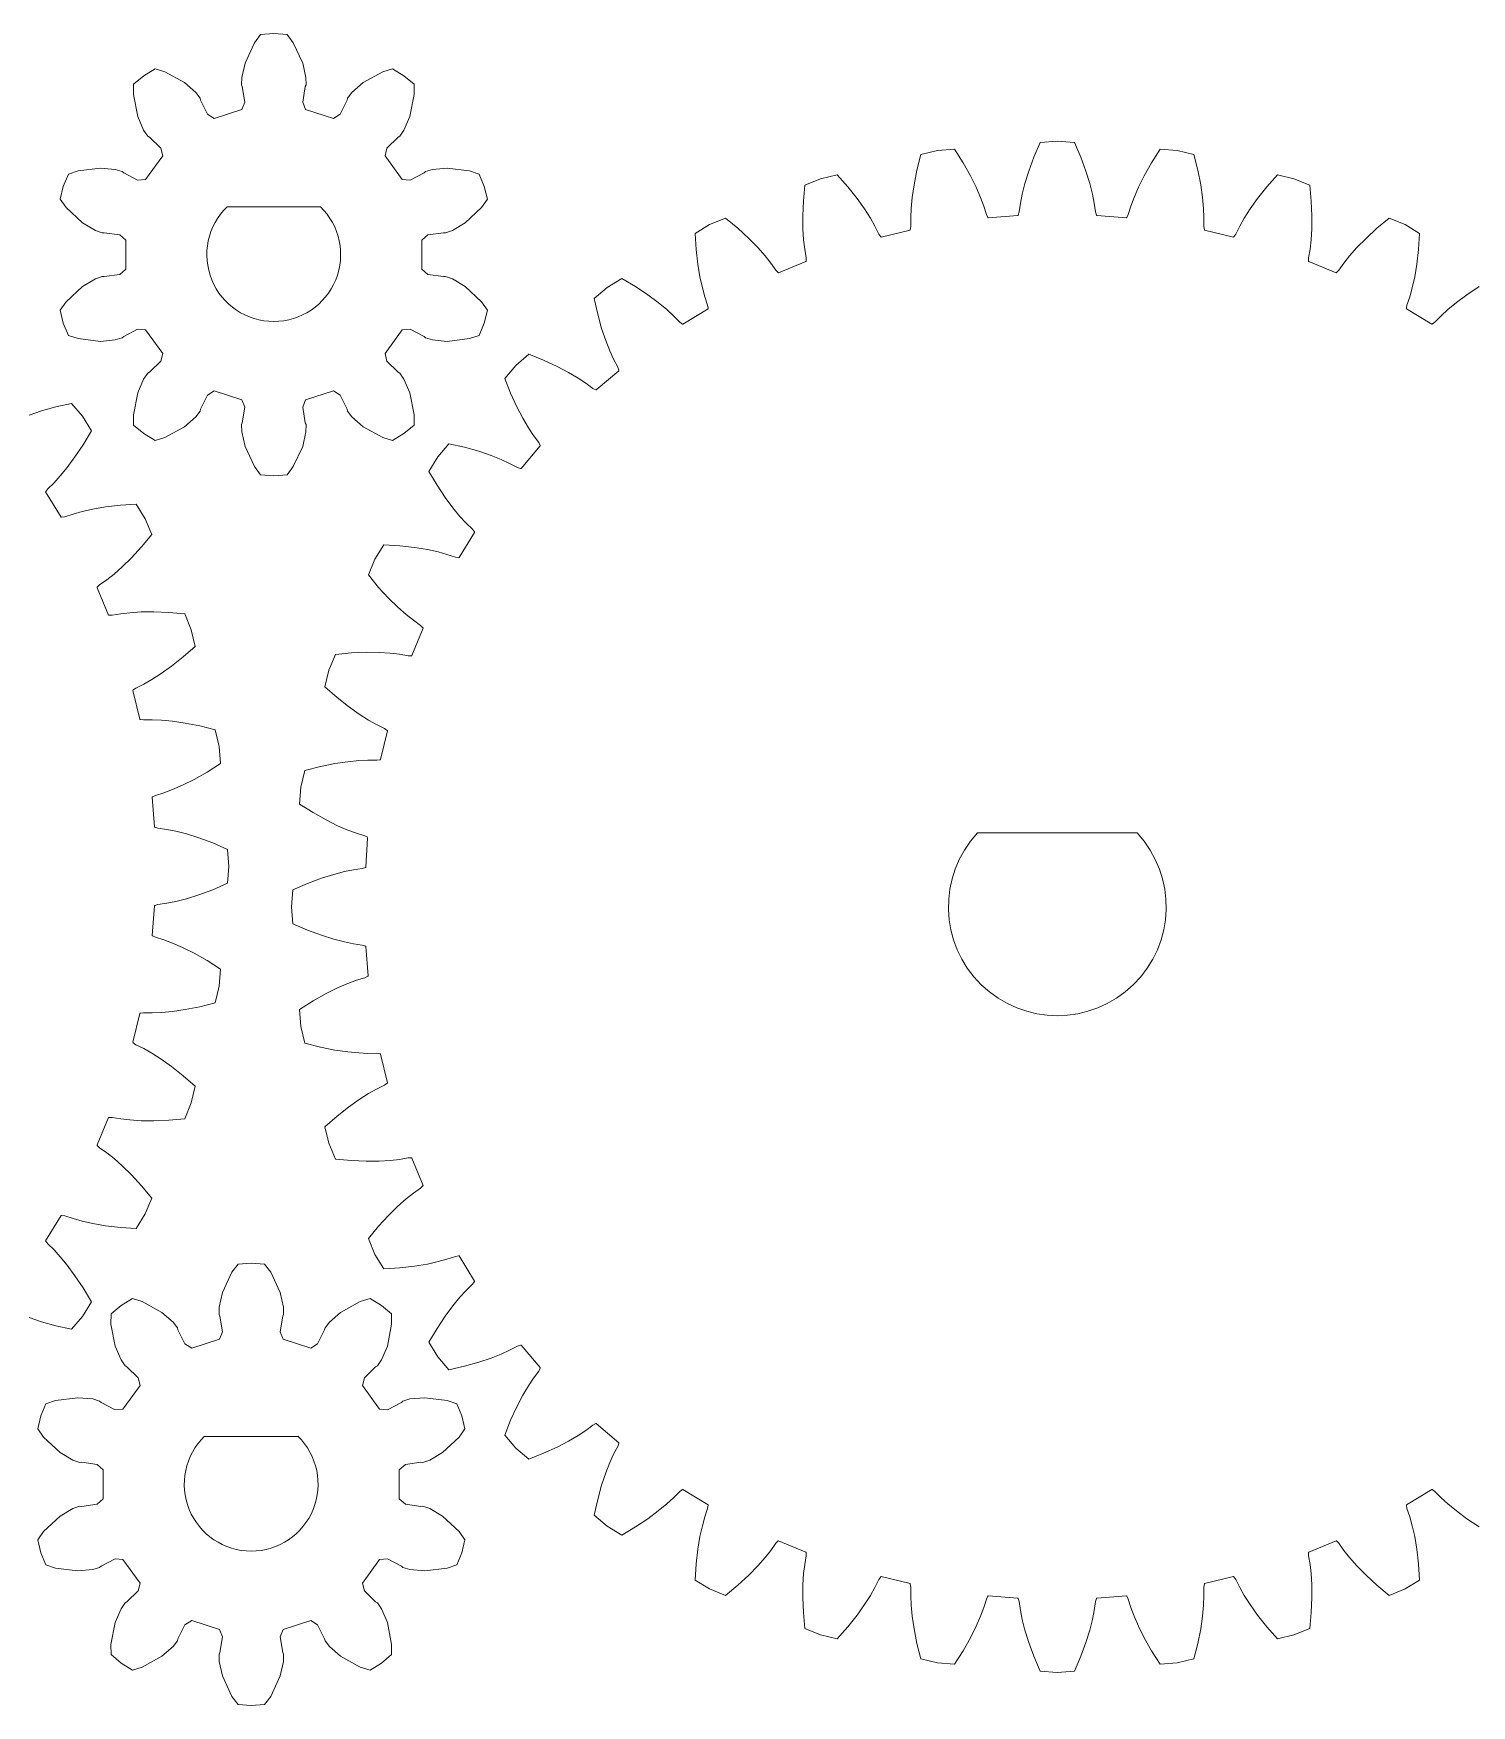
# Model space of a CAD drawing. Header units: inches. Extents: x -0.9 to 14.1, y -1.3 to 4.4.
# Drawn here: x 0.655 to 2.306, y -0.964 to 0.957 of the extents above; entities that cross this region are included whole.
import ezdxf

# ---------------------------------------------------------------- set-up
doc = ezdxf.new("R2010")
doc.units = ezdxf.units.IN
doc.header["$MEASUREMENT"] = 0

msp = doc.modelspace()

# ---------------------------------------------------------------- linework, layer by layer
at = {"color": 1, "lineweight": 5}
for p, q in [((0.9087, 0.9459), (0.8979, 0.9225)), ((0.9158, 0.9553), (0.9087, 0.9459)), ((0.931, 0.9565), (0.9158, 0.9553)), ((0.9462, 0.9553), (0.931, 0.9565)), ((0.9532, 0.9459), (0.9462, 0.9553)), ((0.9641, 0.9225), (0.9532, 0.9459)), ((0.8979, 0.9225), (0.8941, 0.9059)), ((0.9679, 0.9059), (0.9641, 0.9225)), ((0.7816, 0.908), (0.77, 0.8981)), ((0.7947, 0.916), (0.7816, 0.908)), ((0.8059, 0.9125), (0.7947, 0.916)), ((0.8284, 0.9), (0.8059, 0.9125)), ((0.8941, 0.9059), (0.8939, 0.8976)), ((0.968, 0.8976), (0.9679, 0.9059)), ((1.0561, 0.9125), (1.0336, 0.9)), ((1.0673, 0.916), (1.0561, 0.9125)), ((1.0803, 0.908), (1.0673, 0.916)), ((1.0919, 0.8981), (1.0803, 0.908)), ((0.77, 0.8981), (0.7699, 0.8863)), ((0.7699, 0.8863), (0.7748, 0.861)), ((0.8413, 0.8887), (0.8284, 0.9)), ((0.8463, 0.8821), (0.8413, 0.8887)), ((0.8939, 0.8976), (0.8948, 0.8954)), ((0.8948, 0.8954), (0.8978, 0.8777)), ((0.9641, 0.8777), (0.9671, 0.8954)), ((0.9671, 0.8954), (0.968, 0.8976)), ((1.0207, 0.8887), (1.0157, 0.8821)), ((1.0336, 0.9), (1.0207, 0.8887)), ((1.0871, 0.861), (1.0921, 0.8863)), ((1.0921, 0.8863), (1.0919, 0.8981)), ((0.8468, 0.8798), (0.8463, 0.8821)), ((0.8548, 0.8637), (0.8468, 0.8798)), ((0.8944, 0.8692), (0.8625, 0.8588)), ((0.8978, 0.8777), (0.8944, 0.8692)), ((0.9675, 0.8692), (0.9641, 0.8777)), ((0.9994, 0.8588), (0.9675, 0.8692)), ((1.0152, 0.8798), (1.0072, 0.8637)), ((1.0157, 0.8821), (1.0152, 0.8798)), ((0.7748, 0.861), (0.7815, 0.8453)), ((0.7815, 0.8453), (0.7863, 0.8385)), ((0.8625, 0.8588), (0.8548, 0.8637)), ((1.0072, 0.8637), (0.9994, 0.8588)), ((1.0757, 0.8385), (1.0804, 0.8453)), ((1.0804, 0.8453), (1.0871, 0.861)), ((0.7863, 0.8385), (0.7883, 0.8373)), ((0.7883, 0.8373), (0.8012, 0.8247)), ((1.0608, 0.8247), (1.0737, 0.8373)), ((1.0737, 0.8373), (1.0757, 0.8385)), ((1.8109, 0.8312), (1.8036, 0.8143)), ((1.8304, 0.8328), (1.8109, 0.8312)), ((1.85, 0.8312), (1.8304, 0.8328)), ((1.8573, 0.8143), (1.85, 0.8312)), ((0.8034, 0.8159), (0.7837, 0.7887)), ((0.8012, 0.8247), (0.8034, 0.8159)), ((1.0586, 0.8159), (1.0608, 0.8247)), ((1.0783, 0.7887), (1.0586, 0.8159)), ((1.6738, 0.8174), (1.6693, 0.7995)), ((1.6929, 0.8219), (1.6738, 0.8174)), ((1.7124, 0.8235), (1.6929, 0.8219)), ((1.7223, 0.8079), (1.7124, 0.8235)), ((1.7306, 0.7931), (1.7223, 0.8079)), ((1.8036, 0.8143), (1.7977, 0.7984)), ((1.8632, 0.7984), (1.8573, 0.8143)), ((1.9386, 0.8079), (1.9302, 0.7931)), ((1.9484, 0.8235), (1.9386, 0.8079)), ((1.968, 0.8219), (1.9484, 0.8235)), ((1.987, 0.8174), (1.968, 0.8219)), ((1.9916, 0.7995), (1.987, 0.8174)), ((0.6952, 0.795), (0.6893, 0.7809)), ((0.7063, 0.7988), (0.6952, 0.795)), ((0.7319, 0.8019), (0.7063, 0.7988)), ((0.7489, 0.8004), (0.7319, 0.8019)), ((0.7568, 0.798), (0.7489, 0.8004)), ((0.7586, 0.7965), (0.7568, 0.798)), ((0.7746, 0.7881), (0.7586, 0.7965)), ((0.7837, 0.7887), (0.7746, 0.7881)), ((1.0874, 0.7881), (1.0783, 0.7887)), ((1.1034, 0.7965), (1.0874, 0.7881)), ((1.1051, 0.798), (1.1034, 0.7965)), ((1.113, 0.8004), (1.1051, 0.798)), ((1.1301, 0.8019), (1.113, 0.8004)), ((1.1557, 0.7988), (1.1301, 0.8019)), ((1.1668, 0.795), (1.1557, 0.7988)), ((1.1726, 0.7809), (1.1668, 0.795)), ((1.5587, 0.7897), (1.5406, 0.7822)), ((1.5778, 0.7943), (1.5587, 0.7897)), ((1.59, 0.7805), (1.5778, 0.7943)), ((1.6693, 0.7995), (1.6659, 0.7828)), ((1.7372, 0.7798), (1.7306, 0.7931)), ((1.7977, 0.7984), (1.7932, 0.7842)), ((1.8676, 0.7842), (1.8632, 0.7984)), ((1.9302, 0.7931), (1.9236, 0.7798)), ((1.995, 0.7828), (1.9916, 0.7995)), ((2.0831, 0.7943), (2.0709, 0.7805)), ((2.1021, 0.7897), (2.0831, 0.7943)), ((2.1202, 0.7822), (2.1021, 0.7897)), ((0.6893, 0.7809), (0.6858, 0.7661)), ((1.1762, 0.7661), (1.1726, 0.7809)), ((1.5406, 0.7822), (1.5389, 0.7639)), ((1.6005, 0.7671), (1.59, 0.7805)), ((1.6637, 0.7681), (1.6625, 0.7555)), ((1.6659, 0.7828), (1.6637, 0.7681)), ((1.7423, 0.7681), (1.7372, 0.7798)), ((1.7459, 0.7583), (1.7423, 0.7681)), ((1.7901, 0.7719), (1.788, 0.7616)), ((1.7932, 0.7842), (1.7901, 0.7719)), ((1.8708, 0.7719), (1.8676, 0.7842)), ((1.8729, 0.7616), (1.8708, 0.7719)), ((1.9186, 0.7681), (1.9149, 0.7583)), ((1.9236, 0.7798), (1.9186, 0.7681)), ((1.9971, 0.7681), (1.995, 0.7828)), ((1.9983, 0.7555), (1.9971, 0.7681)), ((2.0709, 0.7805), (2.0603, 0.7671)), ((2.122, 0.7639), (2.1202, 0.7822)), ((0.6858, 0.7661), (0.6925, 0.7565)), ((0.6925, 0.7565), (0.7114, 0.739)), ((0.9844, 0.7575), (0.8773, 0.7575)), ((1.1505, 0.739), (1.1694, 0.7565)), ((1.1694, 0.7565), (1.1762, 0.7661)), ((1.5389, 0.7639), (1.5382, 0.7469)), ((1.6091, 0.755), (1.6005, 0.7671)), ((1.6159, 0.7443), (1.6091, 0.755)), ((1.6625, 0.7555), (1.6621, 0.745)), ((1.749, 0.7486), (1.7459, 0.7583)), ((1.7865, 0.7515), (1.7854, 0.7479)), ((1.788, 0.7616), (1.7865, 0.7515)), ((1.8743, 0.7515), (1.8729, 0.7616)), ((1.8755, 0.7479), (1.8743, 0.7515)), ((1.9149, 0.7583), (1.9119, 0.7486)), ((1.9987, 0.745), (1.9983, 0.7555)), ((2.0517, 0.755), (2.0449, 0.7443)), ((2.0603, 0.7671), (2.0517, 0.755)), ((2.1227, 0.7469), (2.122, 0.7639)), ((0.7114, 0.739), (0.7261, 0.7302)), ((0.7261, 0.7302), (0.7339, 0.7275)), ((1.128, 0.7275), (1.1359, 0.7302)), ((1.1359, 0.7302), (1.1505, 0.739)), ((1.4313, 0.7369), (1.4146, 0.7267)), ((1.4494, 0.7444), (1.4313, 0.7369)), ((1.4636, 0.7327), (1.4494, 0.7444)), ((1.4761, 0.7212), (1.4636, 0.7327)), ((1.5382, 0.7469), (1.5384, 0.732)), ((1.5384, 0.732), (1.5392, 0.7194)), ((1.6211, 0.7351), (1.6159, 0.7443)), ((1.6256, 0.726), (1.6211, 0.7351)), ((1.6613, 0.7306), (1.6283, 0.7226)), ((1.6616, 0.7311), (1.6613, 0.7306)), ((1.6622, 0.7348), (1.6616, 0.7311)), ((1.6621, 0.745), (1.6622, 0.7348)), ((1.7507, 0.7452), (1.749, 0.7486)), ((1.7511, 0.7448), (1.7507, 0.7452)), ((1.785, 0.7475), (1.7511, 0.7448)), ((1.7854, 0.7479), (1.785, 0.7475)), ((1.8759, 0.7475), (1.8755, 0.7479)), ((1.9097, 0.7448), (1.8759, 0.7475)), ((1.9102, 0.7452), (1.9097, 0.7448)), ((1.9119, 0.7486), (1.9102, 0.7452)), ((1.9986, 0.7348), (1.9987, 0.745)), ((1.9992, 0.7311), (1.9986, 0.7348)), ((1.9995, 0.7306), (1.9992, 0.7311)), ((2.0325, 0.7226), (1.9995, 0.7306)), ((2.0398, 0.7351), (2.0353, 0.726)), ((2.0449, 0.7443), (2.0398, 0.7351)), ((2.1217, 0.7194), (2.1225, 0.732)), ((2.1225, 0.732), (2.1227, 0.7469)), ((2.1973, 0.7327), (2.1848, 0.7212)), ((2.2115, 0.7444), (2.1973, 0.7327)), ((2.2296, 0.7369), (2.2115, 0.7444)), ((2.2463, 0.7267), (2.2296, 0.7369)), ((0.7339, 0.7275), (0.7362, 0.7277)), ((0.7362, 0.7277), (0.7541, 0.7251)), ((0.7541, 0.7251), (0.7611, 0.7192)), ((0.7611, 0.7192), (0.7611, 0.6857)), ((1.1009, 0.7192), (1.1079, 0.7251)), ((1.1009, 0.6857), (1.1009, 0.7192)), ((1.1079, 0.7251), (1.1257, 0.7277)), ((1.1257, 0.7277), (1.128, 0.7275)), ((1.4146, 0.7267), (1.4157, 0.7083)), ((1.4865, 0.7105), (1.4761, 0.7212)), ((1.4949, 0.701), (1.4865, 0.7105)), ((1.5392, 0.7194), (1.5404, 0.7089)), ((1.6278, 0.723), (1.6256, 0.726)), ((1.6283, 0.7226), (1.6278, 0.723)), ((2.033, 0.723), (2.0325, 0.7226)), ((2.0353, 0.726), (2.033, 0.723)), ((2.1205, 0.7089), (2.1217, 0.7194)), ((2.1744, 0.7105), (2.166, 0.701)), ((2.1848, 0.7212), (2.1744, 0.7105)), ((2.2451, 0.7083), (2.2463, 0.7267)), ((1.4157, 0.7083), (1.4177, 0.6914)), ((1.4177, 0.6914), (1.4202, 0.6768)), ((1.5014, 0.6928), (1.4949, 0.701)), ((1.5073, 0.6845), (1.5014, 0.6928)), ((1.5419, 0.6945), (1.5105, 0.6816)), ((1.5404, 0.7089), (1.5421, 0.6989)), ((1.5421, 0.6951), (1.5419, 0.6945)), ((1.5421, 0.6989), (1.5421, 0.6951)), ((2.1188, 0.6989), (2.1205, 0.7089)), ((2.1188, 0.6951), (2.1188, 0.6989)), ((2.119, 0.6945), (2.1188, 0.6951)), ((2.1504, 0.6816), (2.119, 0.6945)), ((2.1595, 0.6928), (2.1536, 0.6845)), ((2.166, 0.701), (2.1595, 0.6928)), ((2.2407, 0.6768), (2.2432, 0.6914)), ((2.2432, 0.6914), (2.2451, 0.7083)), ((0.7261, 0.6747), (0.7114, 0.6659)), ((0.7339, 0.6774), (0.7261, 0.6747)), ((0.7362, 0.6772), (0.7339, 0.6774)), ((0.7541, 0.6798), (0.7362, 0.6772)), ((0.7611, 0.6857), (0.7541, 0.6798)), ((1.1079, 0.6798), (1.1009, 0.6857)), ((1.1257, 0.6772), (1.1079, 0.6798)), ((1.128, 0.6774), (1.1257, 0.6772)), ((1.1359, 0.6747), (1.128, 0.6774)), ((1.1505, 0.6659), (1.1359, 0.6747)), ((1.3304, 0.6751), (1.3136, 0.6648)), ((1.3462, 0.6657), (1.3304, 0.6751)), ((1.4202, 0.6768), (1.4229, 0.6644)), ((1.51, 0.6818), (1.5073, 0.6845)), ((1.5105, 0.6816), (1.51, 0.6818)), ((2.1509, 0.6818), (2.1504, 0.6816)), ((2.1536, 0.6845), (2.1509, 0.6818)), ((2.2379, 0.6644), (2.2407, 0.6768)), ((0.7114, 0.6659), (0.6925, 0.6484)), ((1.1694, 0.6484), (1.1505, 0.6659)), ((1.3136, 0.6648), (1.2987, 0.6521)), ((1.3604, 0.6563), (1.3462, 0.6657)), ((1.3723, 0.6474), (1.3604, 0.6563)), ((1.4229, 0.6644), (1.4258, 0.6542)), ((1.4258, 0.6542), (1.429, 0.6446)), ((2.2318, 0.6446), (2.2351, 0.6542)), ((2.2351, 0.6542), (2.2379, 0.6644)), ((2.3005, 0.6563), (2.2886, 0.6474)), ((2.3147, 0.6657), (2.3005, 0.6563)), ((0.6925, 0.6484), (0.6858, 0.6388)), ((0.6858, 0.6388), (0.6893, 0.6239)), ((1.1762, 0.6388), (1.1694, 0.6484)), ((1.1726, 0.6239), (1.1762, 0.6388)), ((1.2987, 0.6521), (1.3028, 0.6342)), ((1.3028, 0.6342), (1.3073, 0.6178)), ((1.3821, 0.6393), (1.3723, 0.6474)), ((1.3898, 0.6322), (1.3821, 0.6393)), ((1.4295, 0.6403), (1.4006, 0.6226)), ((1.429, 0.6446), (1.4296, 0.6409)), ((1.4296, 0.6409), (1.4295, 0.6403)), ((2.2312, 0.6409), (2.2318, 0.6446)), ((2.2314, 0.6403), (2.2312, 0.6409)), ((2.2603, 0.6226), (2.2314, 0.6403)), ((2.2788, 0.6393), (2.271, 0.6322)), ((2.2886, 0.6474), (2.2788, 0.6393)), ((0.6893, 0.6239), (0.6952, 0.6098)), ((0.7586, 0.6084), (0.7746, 0.6168)), ((0.7746, 0.6168), (0.7837, 0.6161)), ((0.7837, 0.6161), (0.8034, 0.589)), ((1.0586, 0.589), (1.0783, 0.6161)), ((1.0783, 0.6161), (1.0874, 0.6168)), ((1.0874, 0.6168), (1.1034, 0.6084)), ((1.1668, 0.6098), (1.1726, 0.6239)), ((1.3073, 0.6178), (1.3121, 0.6037)), ((1.3969, 0.6249), (1.3898, 0.6322)), ((1.4, 0.6227), (1.3969, 0.6249)), ((1.4006, 0.6226), (1.4, 0.6227)), ((2.2609, 0.6227), (2.2603, 0.6226)), ((2.2639, 0.6249), (2.2609, 0.6227)), ((2.271, 0.6322), (2.2639, 0.6249)), ((0.6952, 0.6098), (0.7063, 0.606)), ((0.7063, 0.606), (0.7319, 0.6029)), ((0.7319, 0.6029), (0.7489, 0.6045)), ((0.7489, 0.6045), (0.7568, 0.6069)), ((0.7568, 0.6069), (0.7586, 0.6084)), ((1.1034, 0.6084), (1.1051, 0.6069)), ((1.1051, 0.6069), (1.113, 0.6045)), ((1.113, 0.6045), (1.1301, 0.6029)), ((1.1301, 0.6029), (1.1557, 0.606)), ((1.1557, 0.606), (1.1668, 0.6098)), ((1.3121, 0.6037), (1.3168, 0.5919)), ((0.8012, 0.5801), (0.7883, 0.5675)), ((0.8034, 0.589), (0.8012, 0.5801)), ((1.0608, 0.5801), (1.0586, 0.589)), ((1.0737, 0.5675), (1.0608, 0.5801)), ((1.2236, 0.588), (1.2087, 0.5752)), ((1.2407, 0.5812), (1.2236, 0.588)), ((1.2562, 0.5741), (1.2407, 0.5812)), ((1.3168, 0.5919), (1.3211, 0.5823)), ((1.3211, 0.5823), (1.3259, 0.5733)), ((0.7815, 0.5596), (0.7748, 0.5438)), ((0.7863, 0.5663), (0.7815, 0.5596)), ((0.7883, 0.5675), (0.7863, 0.5663)), ((1.0757, 0.5663), (1.0737, 0.5675)), ((1.0804, 0.5596), (1.0757, 0.5663)), ((1.0871, 0.5438), (1.0804, 0.5596)), ((1.2087, 0.5752), (1.196, 0.5603)), ((1.196, 0.5603), (1.2028, 0.5432)), ((1.2694, 0.5672), (1.2562, 0.5741)), ((1.2803, 0.5607), (1.2694, 0.5672)), ((1.2891, 0.5549), (1.2803, 0.5607)), ((1.327, 0.5691), (1.3012, 0.5471)), ((1.3259, 0.5733), (1.327, 0.5697)), ((1.327, 0.5697), (1.327, 0.5691)), ((0.7748, 0.5438), (0.7699, 0.5185)), ((0.8468, 0.525), (0.8548, 0.5412)), ((0.8548, 0.5412), (0.8625, 0.546)), ((0.8625, 0.546), (0.8944, 0.5357)), ((0.9675, 0.5357), (0.9994, 0.546)), ((0.9994, 0.546), (1.0072, 0.5412)), ((1.0072, 0.5412), (1.0152, 0.525)), ((1.0921, 0.5185), (1.0871, 0.5438)), ((1.2028, 0.5432), (1.2099, 0.5278)), ((1.2972, 0.5489), (1.2891, 0.5549)), ((1.3006, 0.5471), (1.2972, 0.5489)), ((1.3012, 0.5471), (1.3006, 0.5471)), ((0.6642, 0.5231), (0.6501, 0.5183)), ((0.6806, 0.5277), (0.6642, 0.5231)), ((0.6986, 0.5317), (0.6806, 0.5277)), ((0.7113, 0.5168), (0.6986, 0.5317)), ((0.7699, 0.5185), (0.77, 0.5068)), ((0.8413, 0.5162), (0.8463, 0.5228)), ((0.8463, 0.5228), (0.8468, 0.525)), ((0.8944, 0.5357), (0.8978, 0.5272)), ((0.8978, 0.5272), (0.8948, 0.5094)), ((0.9641, 0.5272), (0.9675, 0.5357)), ((0.9671, 0.5094), (0.9641, 0.5272)), ((1.0152, 0.525), (1.0157, 0.5228)), ((1.0157, 0.5228), (1.0207, 0.5162)), ((1.0919, 0.5068), (1.0921, 0.5185)), ((1.2099, 0.5278), (1.2168, 0.5146)), ((0.7215, 0.5001), (0.7113, 0.5168)), ((0.7122, 0.4842), (0.7215, 0.5001)), ((0.77, 0.5068), (0.7816, 0.4969)), ((0.8059, 0.4924), (0.8284, 0.5049)), ((0.8284, 0.5049), (0.8413, 0.5162)), ((0.8948, 0.5094), (0.8939, 0.5073)), ((0.8939, 0.5073), (0.8941, 0.499)), ((0.968, 0.5073), (0.9671, 0.5094)), ((0.9679, 0.499), (0.968, 0.5073)), ((1.0207, 0.5162), (1.0336, 0.5049)), ((1.0336, 0.5049), (1.0561, 0.4924)), ((1.0803, 0.4969), (1.0919, 0.5068)), ((1.2168, 0.5146), (1.2232, 0.5037)), ((1.2232, 0.5037), (1.2291, 0.4949)), ((0.7027, 0.4701), (0.7122, 0.4842)), ((0.7816, 0.4969), (0.7947, 0.4889)), ((0.7947, 0.4889), (0.8059, 0.4924)), ((0.8941, 0.499), (0.8979, 0.4823)), ((0.8979, 0.4823), (0.9087, 0.459)), ((0.9532, 0.459), (0.9641, 0.4823)), ((0.9641, 0.4823), (0.9679, 0.499)), ((1.0561, 0.4924), (1.0673, 0.4889)), ((1.0673, 0.4889), (1.0803, 0.4969)), ((1.1319, 0.4852), (1.1191, 0.4703)), ((1.1498, 0.4812), (1.1319, 0.4852)), ((1.1662, 0.4766), (1.1498, 0.4812)), ((1.2369, 0.4828), (1.2149, 0.457)), ((1.2291, 0.4949), (1.2351, 0.4868)), ((1.2351, 0.4868), (1.2369, 0.4834)), ((1.2369, 0.4834), (1.2369, 0.4828)), ((0.6939, 0.4581), (0.7027, 0.4701)), ((1.1191, 0.4703), (1.1089, 0.4536)), ((1.1803, 0.4719), (1.1662, 0.4766)), ((1.1921, 0.4672), (1.1803, 0.4719)), ((1.2017, 0.4628), (1.1921, 0.4672)), ((1.2107, 0.4581), (1.2017, 0.4628)), ((0.6787, 0.4406), (0.6858, 0.4484)), ((0.6858, 0.4484), (0.6939, 0.4581)), ((0.9087, 0.459), (0.9158, 0.4496)), ((0.9158, 0.4496), (0.931, 0.4484)), ((0.931, 0.4484), (0.9462, 0.4496)), ((0.9462, 0.4496), (0.9532, 0.459)), ((1.1089, 0.4536), (1.1183, 0.4378)), ((1.2143, 0.4569), (1.2107, 0.4581)), ((1.2149, 0.457), (1.2143, 0.4569)), ((0.669, 0.4299), (0.6691, 0.4305)), ((0.6867, 0.4009), (0.669, 0.4299)), ((0.6691, 0.4305), (0.6714, 0.4335)), ((0.6714, 0.4335), (0.6787, 0.4406)), ((1.1183, 0.4378), (1.1277, 0.4236)), ((1.1277, 0.4236), (1.1366, 0.4117)), ((0.7007, 0.4046), (0.6911, 0.4014)), ((0.7108, 0.4075), (0.7007, 0.4046)), ((0.7232, 0.4103), (0.7108, 0.4075)), ((0.7379, 0.4127), (0.7232, 0.4103)), ((0.7548, 0.4147), (0.7379, 0.4127)), ((0.7731, 0.4159), (0.7548, 0.4147)), ((0.7834, 0.3992), (0.7731, 0.4159)), ((1.1366, 0.4117), (1.1446, 0.4019)), ((0.6873, 0.4008), (0.6867, 0.4009)), ((0.6911, 0.4014), (0.6873, 0.4008)), ((0.7909, 0.381), (0.7834, 0.3992)), ((1.1446, 0.4019), (1.1518, 0.3942)), ((1.1518, 0.3942), (1.159, 0.3871)), ((1.159, 0.3871), (1.1613, 0.384)), ((0.7676, 0.3543), (0.7791, 0.3669)), ((0.7791, 0.3669), (0.7909, 0.381)), ((1.0573, 0.3694), (1.047, 0.3527)), ((1.0757, 0.3682), (1.0573, 0.3694)), ((1.0926, 0.3663), (1.0757, 0.3682)), ((1.1072, 0.3638), (1.0926, 0.3663)), ((1.1614, 0.3834), (1.1437, 0.3545)), ((1.1613, 0.384), (1.1614, 0.3834)), ((0.757, 0.344), (0.7676, 0.3543)), ((1.047, 0.3527), (1.0395, 0.3346)), ((1.1196, 0.361), (1.1072, 0.3638)), ((1.1297, 0.3582), (1.1196, 0.361)), ((1.1394, 0.355), (1.1297, 0.3582)), ((1.1431, 0.3543), (1.1394, 0.355)), ((1.1437, 0.3545), (1.1431, 0.3543)), ((0.731, 0.3231), (0.7392, 0.329)), ((0.7392, 0.329), (0.7475, 0.3356)), ((0.7475, 0.3356), (0.757, 0.344)), ((1.0395, 0.3346), (1.0513, 0.3204)), ((0.728, 0.3199), (0.7282, 0.3205)), ((0.741, 0.2886), (0.728, 0.3199)), ((0.7282, 0.3205), (0.731, 0.3231)), ((1.0513, 0.3204), (1.0628, 0.3079)), ((1.0628, 0.3079), (1.0734, 0.2975)), ((0.7416, 0.2883), (0.741, 0.2886)), ((0.7454, 0.2884), (0.7416, 0.2883)), ((0.7554, 0.2901), (0.7454, 0.2884)), ((0.7658, 0.2913), (0.7554, 0.2901)), ((0.7785, 0.2921), (0.7658, 0.2913)), ((0.7933, 0.2922), (0.7785, 0.2921)), ((0.8104, 0.2915), (0.7933, 0.2922)), ((0.8287, 0.2898), (0.8104, 0.2915)), ((0.8362, 0.2717), (0.8287, 0.2898)), ((1.0734, 0.2975), (1.083, 0.2891)), ((1.083, 0.2891), (1.0912, 0.2826)), ((0.8408, 0.2526), (0.8362, 0.2717)), ((1.1024, 0.2735), (1.0894, 0.2421)), ((1.0912, 0.2826), (1.0995, 0.2767)), ((1.0995, 0.2767), (1.1022, 0.274)), ((1.1022, 0.274), (1.1024, 0.2735)), ((0.8269, 0.2405), (0.8408, 0.2526)), ((0.8136, 0.2299), (0.8269, 0.2405)), ((1.0018, 0.2433), (0.9943, 0.2252)), ((1.0201, 0.2451), (1.0018, 0.2433)), ((1.0371, 0.2458), (1.0201, 0.2451)), ((1.0519, 0.2456), (1.0371, 0.2458)), ((1.0646, 0.2448), (1.0519, 0.2456)), ((1.0751, 0.2436), (1.0646, 0.2448)), ((1.0851, 0.2419), (1.0751, 0.2436)), ((1.0889, 0.2419), (1.0851, 0.2419)), ((1.0894, 0.2421), (1.0889, 0.2419)), ((0.7816, 0.2093), (0.7908, 0.2145)), ((0.7908, 0.2145), (0.8015, 0.2213)), ((0.8015, 0.2213), (0.8136, 0.2299)), ((0.9943, 0.2252), (0.9897, 0.2062)), ((0.7691, 0.2021), (0.7694, 0.2026)), ((0.777, 0.1691), (0.7691, 0.2021)), ((0.7694, 0.2026), (0.7725, 0.2048)), ((0.7725, 0.2048), (0.7816, 0.2093)), ((0.9897, 0.2062), (1.0035, 0.194)), ((1.0035, 0.194), (1.0168, 0.1834)), ((1.0168, 0.1834), (1.0289, 0.1748)), ((1.0289, 0.1748), (1.0397, 0.168)), ((0.7775, 0.1688), (0.777, 0.1691)), ((0.7813, 0.1682), (0.7775, 0.1688)), ((0.7914, 0.1683), (0.7813, 0.1682)), ((0.802, 0.1679), (0.7914, 0.1683)), ((0.8146, 0.1667), (0.802, 0.1679)), ((0.8293, 0.1645), (0.8146, 0.1667)), ((0.846, 0.1612), (0.8293, 0.1645)), ((0.8638, 0.1566), (0.846, 0.1612)), ((0.8684, 0.1375), (0.8638, 0.1566)), ((1.0397, 0.168), (1.0488, 0.1629)), ((1.0488, 0.1629), (1.0579, 0.1584)), ((1.0613, 0.1556), (1.0534, 0.1226)), ((1.0579, 0.1584), (1.061, 0.1561)), ((1.061, 0.1561), (1.0613, 0.1556)), ((0.8699, 0.118), (0.8684, 0.1375)), ((0.8544, 0.1081), (0.8699, 0.118)), ((1.0011, 0.1181), (0.9844, 0.1147)), ((1.0158, 0.1202), (1.0011, 0.1181)), ((1.0285, 0.1214), (1.0158, 0.1202)), ((1.039, 0.1219), (1.0285, 0.1214)), ((1.0491, 0.1218), (1.039, 0.1219)), ((1.0529, 0.1223), (1.0491, 0.1218)), ((1.0534, 0.1226), (1.0529, 0.1223)), ((0.8262, 0.0932), (0.8395, 0.0998)), ((0.8395, 0.0998), (0.8544, 0.1081)), ((0.9666, 0.1101), (0.962, 0.0911)), ((0.9844, 0.1147), (0.9666, 0.1101)), ((0.7912, 0.0793), (0.7916, 0.0797)), ((0.7939, 0.0455), (0.7912, 0.0793)), ((0.7916, 0.0797), (0.795, 0.0815)), ((0.795, 0.0815), (0.8047, 0.0845)), ((0.8047, 0.0845), (0.8146, 0.0882)), ((0.8146, 0.0882), (0.8262, 0.0932)), ((0.962, 0.0911), (0.9605, 0.0715)), ((0.9605, 0.0715), (0.9761, 0.0617)), ((0.9761, 0.0617), (0.9909, 0.0533)), ((0.7944, 0.0451), (0.7939, 0.0455)), ((0.798, 0.0439), (0.7944, 0.0451)), ((0.808, 0.0424), (0.798, 0.0439)), ((0.8184, 0.0404), (0.808, 0.0424)), ((0.8306, 0.0372), (0.8184, 0.0404)), ((0.9909, 0.0533), (1.0042, 0.0467)), ((1.0042, 0.0467), (1.0158, 0.0417)), ((1.0158, 0.0417), (1.0257, 0.038)), ((1.9221, 0.0385), (1.7388, 0.0385)), ((0.8448, 0.0328), (0.8306, 0.0372)), ((0.8608, 0.0268), (0.8448, 0.0328)), ((0.8777, 0.0195), (0.8608, 0.0268)), ((0.8792, 0), (0.8777, 0.0195)), ((1.0257, 0.038), (1.0354, 0.035)), ((1.0354, 0.035), (1.038, 0.0337)), ((1.0384, 0.0324), (1.0365, -0.001)), ((1.038, 0.0337), (1.0384, 0.0324)), ((0.8777, -0.0195), (0.8792, 0)), ((0.9856, -0.0137), (0.9697, -0.0196)), ((0.9998, -0.0092), (0.9856, -0.0137)), ((1.0121, -0.0061), (0.9998, -0.0092)), ((1.0224, -0.004), (1.0121, -0.0061)), ((1.0324, -0.0025), (1.0224, -0.004)), ((1.0361, -0.0014), (1.0324, -0.0025)), ((1.0365, -0.001), (1.0361, -0.0014)), ((0.8184, -0.0404), (0.8306, -0.0372)), ((0.8306, -0.0372), (0.8448, -0.0328)), ((0.8448, -0.0328), (0.8608, -0.0268)), ((0.8608, -0.0268), (0.8777, -0.0195)), ((0.9528, -0.0269), (0.9512, -0.0465)), ((0.9697, -0.0196), (0.9528, -0.0269)), ((0.7912, -0.0793), (0.7939, -0.0455)), ((0.7939, -0.0455), (0.7944, -0.0451)), ((0.7944, -0.0451), (0.798, -0.0439)), ((0.798, -0.0439), (0.808, -0.0424)), ((0.808, -0.0424), (0.8184, -0.0404)), ((0.9512, -0.0465), (0.9528, -0.066)), ((0.9528, -0.066), (0.9697, -0.0733)), ((0.9697, -0.0733), (0.9856, -0.0792)), ((0.7916, -0.0797), (0.7912, -0.0793)), ((0.795, -0.0815), (0.7916, -0.0797)), ((0.8047, -0.0845), (0.795, -0.0815)), ((0.8146, -0.0882), (0.8047, -0.0845)), ((0.8262, -0.0932), (0.8146, -0.0882)), ((0.8395, -0.0998), (0.8262, -0.0932)), ((0.9856, -0.0792), (0.9998, -0.0837)), ((0.9998, -0.0837), (1.0121, -0.0868)), ((1.0121, -0.0868), (1.0224, -0.0889)), ((1.0224, -0.0889), (1.0324, -0.0904)), ((1.0324, -0.0904), (1.0361, -0.0915)), ((1.0361, -0.0915), (1.0365, -0.0919)), ((1.0365, -0.0919), (1.0392, -0.1257)), ((0.8544, -0.1081), (0.8395, -0.0998)), ((0.8699, -0.118), (0.8544, -0.1081)), ((0.8684, -0.1375), (0.8699, -0.118)), ((1.0257, -0.1309), (1.0158, -0.1346)), ((1.0354, -0.1279), (1.0257, -0.1309)), ((1.0388, -0.1262), (1.0354, -0.1279)), ((1.0392, -0.1257), (1.0388, -0.1262)), ((0.8638, -0.1566), (0.8684, -0.1375)), ((0.9909, -0.1462), (0.9761, -0.1546)), ((1.0042, -0.1396), (0.9909, -0.1462)), ((1.0158, -0.1346), (1.0042, -0.1396)), ((0.7691, -0.2021), (0.777, -0.1691)), ((0.777, -0.1691), (0.7775, -0.1688)), ((0.7775, -0.1688), (0.7813, -0.1682)), ((0.7813, -0.1682), (0.7914, -0.1683)), ((0.7914, -0.1683), (0.802, -0.1679)), ((0.802, -0.1679), (0.8146, -0.1667)), ((0.8146, -0.1667), (0.8293, -0.1645)), ((0.8293, -0.1645), (0.846, -0.1612)), ((0.846, -0.1612), (0.8638, -0.1566)), ((0.9761, -0.1546), (0.9605, -0.1645)), ((0.9605, -0.1645), (0.962, -0.184)), ((0.962, -0.184), (0.9666, -0.203)), ((0.7694, -0.2026), (0.7691, -0.2021)), ((0.7725, -0.2048), (0.7694, -0.2026)), ((0.7816, -0.2093), (0.7725, -0.2048)), ((0.7908, -0.2145), (0.7816, -0.2093)), ((0.9666, -0.203), (0.9844, -0.2076)), ((0.9844, -0.2076), (1.0011, -0.211)), ((1.0011, -0.211), (1.0158, -0.2131)), ((0.8015, -0.2213), (0.7908, -0.2145)), ((0.8136, -0.2299), (0.8015, -0.2213)), ((0.8269, -0.2405), (0.8136, -0.2299)), ((1.0158, -0.2131), (1.0285, -0.2143)), ((1.0285, -0.2143), (1.039, -0.2148)), ((1.039, -0.2148), (1.0491, -0.2147)), ((1.0491, -0.2147), (1.0529, -0.2152)), ((1.0529, -0.2152), (1.0534, -0.2156)), ((1.0534, -0.2156), (1.0613, -0.2485)), ((0.8408, -0.2526), (0.8269, -0.2405)), ((1.061, -0.2491), (1.0579, -0.2513)), ((1.0613, -0.2485), (1.061, -0.2491)), ((0.8362, -0.2717), (0.8408, -0.2526)), ((1.0289, -0.2678), (1.0168, -0.2764)), ((1.0397, -0.261), (1.0289, -0.2678)), ((1.0488, -0.2558), (1.0397, -0.261)), ((1.0579, -0.2513), (1.0488, -0.2558)), ((0.8287, -0.2898), (0.8362, -0.2717)), ((1.0035, -0.2869), (0.9897, -0.2991)), ((1.0168, -0.2764), (1.0035, -0.2869)), ((0.728, -0.3199), (0.741, -0.2886)), ((0.741, -0.2886), (0.7416, -0.2883)), ((0.7416, -0.2883), (0.7454, -0.2884)), ((0.7454, -0.2884), (0.7554, -0.2901)), ((0.7554, -0.2901), (0.7658, -0.2913)), ((0.7658, -0.2913), (0.7785, -0.2921)), ((0.7785, -0.2921), (0.7933, -0.2922)), ((0.7933, -0.2922), (0.8104, -0.2915)), ((0.8104, -0.2915), (0.8287, -0.2898)), ((0.9897, -0.2991), (0.9943, -0.3181)), ((0.7282, -0.3205), (0.728, -0.3199)), ((0.731, -0.3231), (0.7282, -0.3205)), ((0.7392, -0.329), (0.731, -0.3231)), ((0.9943, -0.3181), (1.0018, -0.3363)), ((0.7475, -0.3356), (0.7392, -0.329)), ((0.757, -0.344), (0.7475, -0.3356)), ((0.7676, -0.3543), (0.757, -0.344)), ((1.0018, -0.3363), (1.0201, -0.338)), ((1.0201, -0.338), (1.0371, -0.3387)), ((1.0371, -0.3387), (1.0519, -0.3385)), ((1.0519, -0.3385), (1.0646, -0.3377)), ((1.0646, -0.3377), (1.0751, -0.3365)), ((1.0751, -0.3365), (1.0851, -0.3348)), ((1.0851, -0.3348), (1.0889, -0.3348)), ((1.0889, -0.3348), (1.0894, -0.335)), ((1.0894, -0.335), (1.1024, -0.3664)), ((0.7791, -0.3669), (0.7676, -0.3543)), ((0.7909, -0.381), (0.7791, -0.3669)), ((0.7834, -0.3992), (0.7909, -0.381)), ((1.083, -0.382), (1.0734, -0.3904)), ((1.0912, -0.3755), (1.083, -0.382)), ((1.0995, -0.3696), (1.0912, -0.3755)), ((1.1022, -0.3669), (1.0995, -0.3696)), ((1.1024, -0.3664), (1.1022, -0.3669)), ((0.669, -0.4299), (0.6867, -0.4009)), ((0.6867, -0.4009), (0.6873, -0.4008)), ((0.6873, -0.4008), (0.6911, -0.4014)), ((0.6911, -0.4014), (0.7007, -0.4046)), ((0.7731, -0.4159), (0.7834, -0.3992)), ((1.0628, -0.4008), (1.0513, -0.4133)), ((1.0734, -0.3904), (1.0628, -0.4008)), ((0.7007, -0.4046), (0.7108, -0.4075)), ((0.7108, -0.4075), (0.7232, -0.4103)), ((0.7232, -0.4103), (0.7379, -0.4127)), ((0.7379, -0.4127), (0.7548, -0.4147)), ((0.7548, -0.4147), (0.7731, -0.4159)), ((1.0513, -0.4133), (1.0395, -0.4275)), ((0.6691, -0.4305), (0.669, -0.4299)), ((0.6714, -0.4335), (0.6691, -0.4305)), ((0.6787, -0.4406), (0.6714, -0.4335)), ((0.6858, -0.4484), (0.6787, -0.4406)), ((1.0395, -0.4275), (1.047, -0.4456)), ((0.6939, -0.4581), (0.6858, -0.4484)), ((0.7027, -0.4701), (0.6939, -0.4581)), ((0.8899, -0.4568), (0.8828, -0.4662)), ((0.9051, -0.4556), (0.8899, -0.4568)), ((0.9203, -0.4568), (0.9051, -0.4556)), ((0.9274, -0.4662), (0.9203, -0.4568)), ((1.047, -0.4456), (1.0573, -0.4623)), ((1.0757, -0.4612), (1.0926, -0.4592)), ((1.0926, -0.4592), (1.1072, -0.4567)), ((1.1072, -0.4567), (1.1196, -0.4539)), ((1.1196, -0.4539), (1.1297, -0.4511)), ((1.1297, -0.4511), (1.1394, -0.4479)), ((1.1394, -0.4479), (1.1431, -0.4473)), ((1.1431, -0.4473), (1.1437, -0.4474)), ((1.1437, -0.4474), (1.1614, -0.4763)), ((0.7122, -0.4842), (0.7027, -0.4701)), ((0.8828, -0.4662), (0.872, -0.4896)), ((0.9382, -0.4896), (0.9274, -0.4662)), ((1.0573, -0.4623), (1.0757, -0.4612)), ((1.159, -0.48), (1.1518, -0.4871)), ((1.1613, -0.4769), (1.159, -0.48)), ((1.1614, -0.4763), (1.1613, -0.4769)), ((0.7215, -0.5001), (0.7122, -0.4842)), ((0.7688, -0.4962), (0.7558, -0.5042)), ((0.78, -0.4996), (0.7688, -0.4962)), ((0.872, -0.4896), (0.8682, -0.5063)), ((0.942, -0.5063), (0.9382, -0.4896)), ((1.0414, -0.4962), (1.0302, -0.4996)), ((1.0545, -0.5042), (1.0414, -0.4962)), ((1.1446, -0.4948), (1.1366, -0.5046)), ((1.1518, -0.4871), (1.1446, -0.4948)), ((0.6501, -0.5183), (0.6642, -0.5231)), ((0.6986, -0.5317), (0.7113, -0.5168)), ((0.7113, -0.5168), (0.7215, -0.5001)), ((0.7442, -0.5141), (0.744, -0.5258)), ((0.7558, -0.5042), (0.7442, -0.5141)), ((0.8025, -0.5122), (0.78, -0.4996)), ((0.8154, -0.5234), (0.8025, -0.5122)), ((0.8682, -0.5063), (0.8681, -0.5146)), ((0.8681, -0.5146), (0.869, -0.5167)), ((0.869, -0.5167), (0.872, -0.5345)), ((0.9383, -0.5345), (0.9413, -0.5167)), ((0.9413, -0.5167), (0.9422, -0.5146)), ((0.9422, -0.5146), (0.942, -0.5063)), ((1.0077, -0.5122), (0.9948, -0.5234)), ((1.0302, -0.4996), (1.0077, -0.5122)), ((1.0661, -0.5141), (1.0545, -0.5042)), ((1.0662, -0.5258), (1.0661, -0.5141)), ((1.1277, -0.5165), (1.1183, -0.5307)), ((1.1366, -0.5046), (1.1277, -0.5165)), ((0.6642, -0.5231), (0.6806, -0.5277)), ((0.6806, -0.5277), (0.6986, -0.5317)), ((0.744, -0.5258), (0.749, -0.5511)), ((0.8204, -0.5301), (0.8154, -0.5234)), ((0.8209, -0.5323), (0.8204, -0.5301)), ((0.8289, -0.5484), (0.8209, -0.5323)), ((0.872, -0.5345), (0.8686, -0.5429)), ((0.9417, -0.5429), (0.9383, -0.5345)), ((0.9893, -0.5323), (0.9813, -0.5484)), ((0.9898, -0.5301), (0.9893, -0.5323)), ((0.9948, -0.5234), (0.9898, -0.5301)), ((1.0613, -0.5511), (1.0662, -0.5258)), ((1.1183, -0.5307), (1.1089, -0.5465)), ((0.749, -0.5511), (0.7557, -0.5668)), ((0.8367, -0.5533), (0.8289, -0.5484)), ((0.8686, -0.5429), (0.8367, -0.5533)), ((0.9736, -0.5533), (0.9417, -0.5429)), ((0.9813, -0.5484), (0.9736, -0.5533)), ((1.0546, -0.5668), (1.0613, -0.5511)), ((1.1089, -0.5465), (1.1191, -0.5632)), ((1.1921, -0.5601), (1.2017, -0.5557)), ((1.2017, -0.5557), (1.2107, -0.551)), ((1.2107, -0.551), (1.2143, -0.5498)), ((1.2143, -0.5498), (1.2149, -0.5499)), ((1.2149, -0.5499), (1.2369, -0.5757)), ((0.7557, -0.5668), (0.7604, -0.5736)), ((0.7604, -0.5736), (0.7624, -0.5748)), ((0.7624, -0.5748), (0.7753, -0.5874)), ((1.0349, -0.5874), (1.0478, -0.5748)), ((1.0478, -0.5748), (1.0498, -0.5736)), ((1.0498, -0.5736), (1.0546, -0.5668)), ((1.1191, -0.5632), (1.1319, -0.5781)), ((1.1319, -0.5781), (1.1498, -0.5741)), ((1.1498, -0.5741), (1.1662, -0.5695)), ((1.1662, -0.5695), (1.1803, -0.5648)), ((1.1803, -0.5648), (1.1921, -0.5601)), ((1.2369, -0.5757), (1.2369, -0.5763)), ((0.7753, -0.5874), (0.7775, -0.5963)), ((1.0327, -0.5963), (1.0349, -0.5874)), ((1.2291, -0.5878), (1.2232, -0.5966)), ((1.2351, -0.5797), (1.2291, -0.5878)), ((1.2369, -0.5763), (1.2351, -0.5797)), ((0.6804, -0.6133), (0.6693, -0.6171)), ((0.706, -0.6102), (0.6804, -0.6133)), ((0.7231, -0.6117), (0.706, -0.6102)), ((0.731, -0.6142), (0.7231, -0.6117)), ((0.7327, -0.6157), (0.731, -0.6142)), ((0.7775, -0.5963), (0.7578, -0.6234)), ((1.0524, -0.6234), (1.0327, -0.5963)), ((1.0792, -0.6142), (1.0775, -0.6157)), ((1.0872, -0.6117), (1.0792, -0.6142)), ((1.1042, -0.6102), (1.0872, -0.6117)), ((1.1298, -0.6133), (1.1042, -0.6102)), ((1.1409, -0.6171), (1.1298, -0.6133)), ((1.2168, -0.6075), (1.2099, -0.6207)), ((1.2232, -0.5966), (1.2168, -0.6075)), ((0.6635, -0.6312), (0.6599, -0.646)), ((0.6693, -0.6171), (0.6635, -0.6312)), ((0.7487, -0.624), (0.7327, -0.6157)), ((0.7578, -0.6234), (0.7487, -0.624)), ((1.0615, -0.624), (1.0524, -0.6234)), ((1.0775, -0.6157), (1.0615, -0.624)), ((1.1468, -0.6312), (1.1409, -0.6171)), ((1.1503, -0.646), (1.1468, -0.6312)), ((1.2099, -0.6207), (1.2028, -0.6361)), ((0.6599, -0.646), (0.6667, -0.6556)), ((1.1436, -0.6556), (1.1503, -0.646)), ((1.2028, -0.6361), (1.196, -0.6532)), ((1.2803, -0.6537), (1.2891, -0.6478)), ((1.2891, -0.6478), (1.2972, -0.6418)), ((1.2972, -0.6418), (1.3006, -0.64)), ((1.3006, -0.64), (1.3012, -0.64)), ((1.3012, -0.64), (1.327, -0.662)), ((0.6667, -0.6556), (0.6856, -0.6732)), ((0.9586, -0.6546), (0.8515, -0.6546)), ((1.1247, -0.6732), (1.1436, -0.6556)), ((1.196, -0.6532), (1.2087, -0.6682)), ((1.2087, -0.6682), (1.2236, -0.6809)), ((1.2407, -0.6741), (1.2562, -0.667)), ((1.2562, -0.667), (1.2694, -0.6601)), ((1.2694, -0.6601), (1.2803, -0.6537)), ((1.3259, -0.6662), (1.3211, -0.6752)), ((1.327, -0.6626), (1.3259, -0.6662)), ((1.327, -0.662), (1.327, -0.6626)), ((0.6856, -0.6732), (0.7002, -0.682)), ((0.7002, -0.682), (0.7081, -0.6846)), ((0.7081, -0.6846), (0.7104, -0.6844)), ((0.7104, -0.6844), (0.7282, -0.6871)), ((0.7282, -0.6871), (0.7352, -0.6929)), ((1.075, -0.6929), (1.082, -0.6871)), ((1.082, -0.6871), (1.0999, -0.6844)), ((1.0999, -0.6844), (1.1021, -0.6846)), ((1.1021, -0.6846), (1.11, -0.682)), ((1.11, -0.682), (1.1247, -0.6732)), ((1.2236, -0.6809), (1.2407, -0.6741)), ((1.3168, -0.6848), (1.3121, -0.6966)), ((1.3211, -0.6752), (1.3168, -0.6848)), ((0.7352, -0.6929), (0.7352, -0.7265)), ((1.075, -0.7265), (1.075, -0.6929)), ((1.3121, -0.6966), (1.3073, -0.7107)), ((0.7352, -0.7265), (0.7282, -0.7323)), ((1.082, -0.7323), (1.075, -0.7265)), ((1.3028, -0.7271), (1.2987, -0.745)), ((1.3073, -0.7107), (1.3028, -0.7271)), ((1.3821, -0.7322), (1.3898, -0.7251)), ((1.3898, -0.7251), (1.3969, -0.7179)), ((1.3969, -0.7179), (1.4, -0.7156)), ((1.4, -0.7156), (1.4006, -0.7155)), ((1.4006, -0.7155), (1.4295, -0.7332)), ((2.2314, -0.7332), (2.2603, -0.7155)), ((2.2603, -0.7155), (2.2609, -0.7156)), ((2.2609, -0.7156), (2.2639, -0.7179)), ((2.2639, -0.7179), (2.271, -0.7251)), ((2.271, -0.7251), (2.2788, -0.7322)), ((0.6856, -0.7462), (0.6667, -0.7638)), ((0.7002, -0.7374), (0.6856, -0.7462)), ((0.7081, -0.7348), (0.7002, -0.7374)), ((0.7104, -0.735), (0.7081, -0.7348)), ((0.7282, -0.7323), (0.7104, -0.735)), ((1.0999, -0.735), (1.082, -0.7323)), ((1.1021, -0.7348), (1.0999, -0.735)), ((1.11, -0.7374), (1.1021, -0.7348)), ((1.1247, -0.7462), (1.11, -0.7374)), ((1.1436, -0.7638), (1.1247, -0.7462)), ((1.2987, -0.745), (1.3136, -0.7578)), ((1.3604, -0.7492), (1.3723, -0.7403)), ((1.3723, -0.7403), (1.3821, -0.7322)), ((1.4258, -0.7471), (1.4229, -0.7573)), ((1.429, -0.7375), (1.4258, -0.7471)), ((1.4296, -0.7338), (1.429, -0.7375)), ((1.4295, -0.7332), (1.4296, -0.7338)), ((2.2312, -0.7338), (2.2314, -0.7332)), ((2.2318, -0.7375), (2.2312, -0.7338)), ((2.2351, -0.7471), (2.2318, -0.7375)), ((2.2379, -0.7573), (2.2351, -0.7471)), ((2.2788, -0.7322), (2.2886, -0.7403)), ((2.2886, -0.7403), (2.3005, -0.7492)), ((0.6667, -0.7638), (0.6599, -0.7734)), ((1.1503, -0.7734), (1.1436, -0.7638)), ((1.3136, -0.7578), (1.3304, -0.768)), ((1.3304, -0.768), (1.3462, -0.7586)), ((1.3462, -0.7586), (1.3604, -0.7492)), ((1.4229, -0.7573), (1.4202, -0.7697)), ((2.2407, -0.7697), (2.2379, -0.7573)), ((2.3005, -0.7492), (2.3147, -0.7586)), ((0.6599, -0.7734), (0.6635, -0.7882)), ((1.1468, -0.7882), (1.1503, -0.7734)), ((1.4177, -0.7843), (1.4157, -0.8012)), ((1.4202, -0.7697), (1.4177, -0.7843)), ((1.4949, -0.7939), (1.5014, -0.7857)), ((1.5014, -0.7857), (1.5073, -0.7774)), ((1.5073, -0.7774), (1.51, -0.7747)), ((1.51, -0.7747), (1.5105, -0.7745)), ((1.5105, -0.7745), (1.5419, -0.7875)), ((2.119, -0.7875), (2.1504, -0.7745)), ((2.1504, -0.7745), (2.1509, -0.7747)), ((2.1509, -0.7747), (2.1536, -0.7774)), ((2.1536, -0.7774), (2.1595, -0.7857)), ((2.1595, -0.7857), (2.166, -0.7939)), ((2.2432, -0.7843), (2.2407, -0.7697)), ((2.2451, -0.8012), (2.2432, -0.7843)), ((0.6635, -0.7882), (0.6693, -0.8023)), ((0.6693, -0.8023), (0.6804, -0.8061)), ((0.6804, -0.8061), (0.706, -0.8092)), ((0.7231, -0.8077), (0.731, -0.8052)), ((0.731, -0.8052), (0.7327, -0.8037)), ((0.7327, -0.8037), (0.7487, -0.7954)), ((0.7487, -0.7954), (0.7578, -0.796)), ((0.7578, -0.796), (0.7775, -0.8231)), ((1.0327, -0.8231), (1.0524, -0.796)), ((1.0524, -0.796), (1.0615, -0.7954)), ((1.0615, -0.7954), (1.0775, -0.8037)), ((1.0775, -0.8037), (1.0792, -0.8052)), ((1.0792, -0.8052), (1.0872, -0.8077)), ((1.1042, -0.8092), (1.1298, -0.8061)), ((1.1298, -0.8061), (1.1409, -0.8023)), ((1.1409, -0.8023), (1.1468, -0.7882)), ((1.4157, -0.8012), (1.4146, -0.8196)), ((1.4761, -0.8141), (1.4865, -0.8035)), ((1.4865, -0.8035), (1.4949, -0.7939)), ((1.5404, -0.8018), (1.5392, -0.8123)), ((1.5421, -0.7918), (1.5404, -0.8018)), ((1.5419, -0.7875), (1.5421, -0.788)), ((1.5421, -0.788), (1.5421, -0.7918)), ((2.1188, -0.788), (2.119, -0.7875)), ((2.1188, -0.7918), (2.1188, -0.788)), ((2.1205, -0.8018), (2.1188, -0.7918)), ((2.1217, -0.8123), (2.1205, -0.8018)), ((2.166, -0.7939), (2.1744, -0.8035)), ((2.1744, -0.8035), (2.1848, -0.8141)), ((2.2463, -0.8196), (2.2451, -0.8012)), ((0.706, -0.8092), (0.7231, -0.8077)), ((0.7775, -0.8231), (0.7753, -0.832)), ((1.0349, -0.832), (1.0327, -0.8231)), ((1.0872, -0.8077), (1.1042, -0.8092)), ((1.4146, -0.8196), (1.4313, -0.8298)), ((1.4494, -0.8373), (1.4636, -0.8256)), ((1.4636, -0.8256), (1.4761, -0.8141)), ((1.5384, -0.825), (1.5382, -0.8398)), ((1.5392, -0.8123), (1.5384, -0.825)), ((1.6211, -0.8281), (1.6256, -0.819)), ((1.6256, -0.819), (1.6278, -0.8159)), ((1.6278, -0.8159), (1.6283, -0.8156)), ((1.6283, -0.8156), (1.6613, -0.8235)), ((1.6613, -0.8235), (1.6616, -0.824)), ((1.6616, -0.824), (1.6622, -0.8277)), ((1.9986, -0.8277), (1.9992, -0.824)), ((1.9992, -0.824), (1.9995, -0.8235)), ((1.9995, -0.8235), (2.0325, -0.8156)), ((2.0325, -0.8156), (2.033, -0.8159)), ((2.033, -0.8159), (2.0353, -0.819)), ((2.0353, -0.819), (2.0398, -0.8281)), ((2.1225, -0.825), (2.1217, -0.8123)), ((2.1227, -0.8398), (2.1225, -0.825)), ((2.1848, -0.8141), (2.1973, -0.8256)), ((2.1973, -0.8256), (2.2115, -0.8373)), ((2.2296, -0.8298), (2.2463, -0.8196)), ((0.7624, -0.8446), (0.7604, -0.8458)), ((0.7753, -0.832), (0.7624, -0.8446)), ((1.0478, -0.8446), (1.0349, -0.832)), ((1.0498, -0.8458), (1.0478, -0.8446)), ((1.4313, -0.8298), (1.4494, -0.8373)), ((1.5382, -0.8398), (1.5389, -0.8568)), ((1.6091, -0.8479), (1.6159, -0.8372)), ((1.6159, -0.8372), (1.6211, -0.8281)), ((1.6622, -0.8277), (1.6621, -0.8379)), ((1.6621, -0.8379), (1.6625, -0.8484)), ((1.7459, -0.8512), (1.749, -0.8415)), ((1.749, -0.8415), (1.7507, -0.8381)), ((1.7507, -0.8381), (1.7511, -0.8377)), ((1.7511, -0.8377), (1.785, -0.8404)), ((1.785, -0.8404), (1.7854, -0.8408)), ((1.7854, -0.8408), (1.7865, -0.8444)), ((1.7865, -0.8444), (1.788, -0.8545)), ((1.8729, -0.8545), (1.8743, -0.8444)), ((1.8743, -0.8444), (1.8755, -0.8408)), ((1.8755, -0.8408), (1.8759, -0.8404)), ((1.8759, -0.8404), (1.9097, -0.8377)), ((1.9097, -0.8377), (1.9102, -0.8381)), ((1.9102, -0.8381), (1.9119, -0.8415)), ((1.9119, -0.8415), (1.9149, -0.8512)), ((1.9983, -0.8484), (1.9987, -0.8379)), ((1.9987, -0.8379), (1.9986, -0.8277)), ((2.0398, -0.8281), (2.0449, -0.8372)), ((2.0449, -0.8372), (2.0517, -0.8479)), ((2.122, -0.8568), (2.1227, -0.8398)), ((2.2115, -0.8373), (2.2296, -0.8298)), ((0.7557, -0.8526), (0.749, -0.8683)), ((0.7604, -0.8458), (0.7557, -0.8526)), ((1.0546, -0.8526), (1.0498, -0.8458)), ((1.0613, -0.8683), (1.0546, -0.8526)), ((1.5389, -0.8568), (1.5406, -0.8751)), ((1.59, -0.8734), (1.6005, -0.8601)), ((1.6005, -0.8601), (1.6091, -0.8479)), ((1.6625, -0.8484), (1.6637, -0.8611)), ((1.6637, -0.8611), (1.6659, -0.8758)), ((1.7372, -0.8727), (1.7423, -0.861)), ((1.7423, -0.861), (1.7459, -0.8512)), ((1.788, -0.8545), (1.7901, -0.8648)), ((1.8708, -0.8648), (1.8729, -0.8545)), ((1.9149, -0.8512), (1.9186, -0.861)), ((1.9186, -0.861), (1.9236, -0.8727)), ((1.995, -0.8758), (1.9971, -0.8611)), ((1.9971, -0.8611), (1.9983, -0.8484)), ((2.0517, -0.8479), (2.0603, -0.8601)), ((2.0603, -0.8601), (2.0709, -0.8734)), ((2.1202, -0.8751), (2.122, -0.8568)), ((0.749, -0.8683), (0.744, -0.8936)), ((0.8209, -0.8871), (0.8289, -0.871)), ((0.8289, -0.871), (0.8367, -0.8661)), ((0.8367, -0.8661), (0.8686, -0.8765)), ((0.8686, -0.8765), (0.872, -0.8849)), ((0.9383, -0.8849), (0.9417, -0.8765)), ((0.9417, -0.8765), (0.9736, -0.8661)), ((0.9736, -0.8661), (0.9813, -0.871)), ((0.9813, -0.871), (0.9893, -0.8871)), ((1.0662, -0.8936), (1.0613, -0.8683)), ((1.5406, -0.8751), (1.5587, -0.8826)), ((1.5587, -0.8826), (1.5778, -0.8872)), ((1.5778, -0.8872), (1.59, -0.8734)), ((1.6659, -0.8758), (1.6693, -0.8924)), ((1.7306, -0.886), (1.7372, -0.8727)), ((1.7901, -0.8648), (1.7932, -0.8771)), ((1.7932, -0.8771), (1.7977, -0.8913)), ((1.8632, -0.8913), (1.8676, -0.8771)), ((1.8676, -0.8771), (1.8708, -0.8648)), ((1.9236, -0.8727), (1.9302, -0.886)), ((1.9916, -0.8924), (1.995, -0.8758)), ((2.0709, -0.8734), (2.0831, -0.8872)), ((2.0831, -0.8872), (2.1021, -0.8826)), ((2.1021, -0.8826), (2.1202, -0.8751)), ((0.744, -0.8936), (0.7442, -0.9053)), ((0.8025, -0.9072), (0.8154, -0.896)), ((0.8154, -0.896), (0.8204, -0.8893)), ((0.8204, -0.8893), (0.8209, -0.8871)), ((0.872, -0.8849), (0.869, -0.9027)), ((0.9413, -0.9027), (0.9383, -0.8849)), ((0.9893, -0.8871), (0.9898, -0.8893)), ((0.9898, -0.8893), (0.9948, -0.896)), ((0.9948, -0.896), (1.0077, -0.9072)), ((1.0661, -0.9053), (1.0662, -0.8936)), ((1.6693, -0.8924), (1.6738, -0.9103)), ((1.7124, -0.9164), (1.7223, -0.9008)), ((1.7223, -0.9008), (1.7306, -0.886)), ((1.7977, -0.8913), (1.8036, -0.9072)), ((1.8573, -0.9072), (1.8632, -0.8913)), ((1.9302, -0.886), (1.9386, -0.9008)), ((1.9386, -0.9008), (1.9484, -0.9164)), ((1.987, -0.9103), (1.9916, -0.8924)), ((0.7442, -0.9053), (0.7558, -0.9152)), ((0.7558, -0.9152), (0.7688, -0.9232)), ((0.7688, -0.9232), (0.78, -0.9198)), ((0.78, -0.9198), (0.8025, -0.9072)), ((0.869, -0.9027), (0.8681, -0.9048)), ((0.8681, -0.9048), (0.8682, -0.9131)), ((0.8682, -0.9131), (0.872, -0.9298)), ((0.9382, -0.9298), (0.942, -0.9131)), ((0.9422, -0.9048), (0.9413, -0.9027)), ((0.942, -0.9131), (0.9422, -0.9048)), ((1.0077, -0.9072), (1.0302, -0.9198)), ((1.0302, -0.9198), (1.0414, -0.9232)), ((1.0414, -0.9232), (1.0545, -0.9152)), ((1.0545, -0.9152), (1.0661, -0.9053)), ((1.6738, -0.9103), (1.6929, -0.9148)), ((1.6929, -0.9148), (1.7124, -0.9164)), ((1.8036, -0.9072), (1.8109, -0.9241)), ((1.85, -0.9241), (1.8573, -0.9072)), ((1.9484, -0.9164), (1.968, -0.9148)), ((1.968, -0.9148), (1.987, -0.9103)), ((0.872, -0.9298), (0.8828, -0.9532)), ((0.9274, -0.9532), (0.9382, -0.9298)), ((1.8109, -0.9241), (1.8304, -0.9257)), ((1.8304, -0.9257), (1.85, -0.9241)), ((0.8828, -0.9532), (0.8899, -0.9626)), ((0.9203, -0.9626), (0.9274, -0.9532)), ((0.8899, -0.9626), (0.9051, -0.9638)), ((0.9051, -0.9638), (0.9203, -0.9626))]:
    msp.add_line(p, q, dxfattribs=at)
for centre, radius, start, end in [((0.9309, 0.7025), 0.0768, 134.2411, 45.7589), ((1.8304, -0.0465), 0.125, 137.1564, 42.8436), ((0.905, -0.7096), 0.0768, 134.2411, 45.7589)]:
    msp.add_arc(centre, radius, start, end, dxfattribs=at)

doc.saveas('drawing.dxf')
